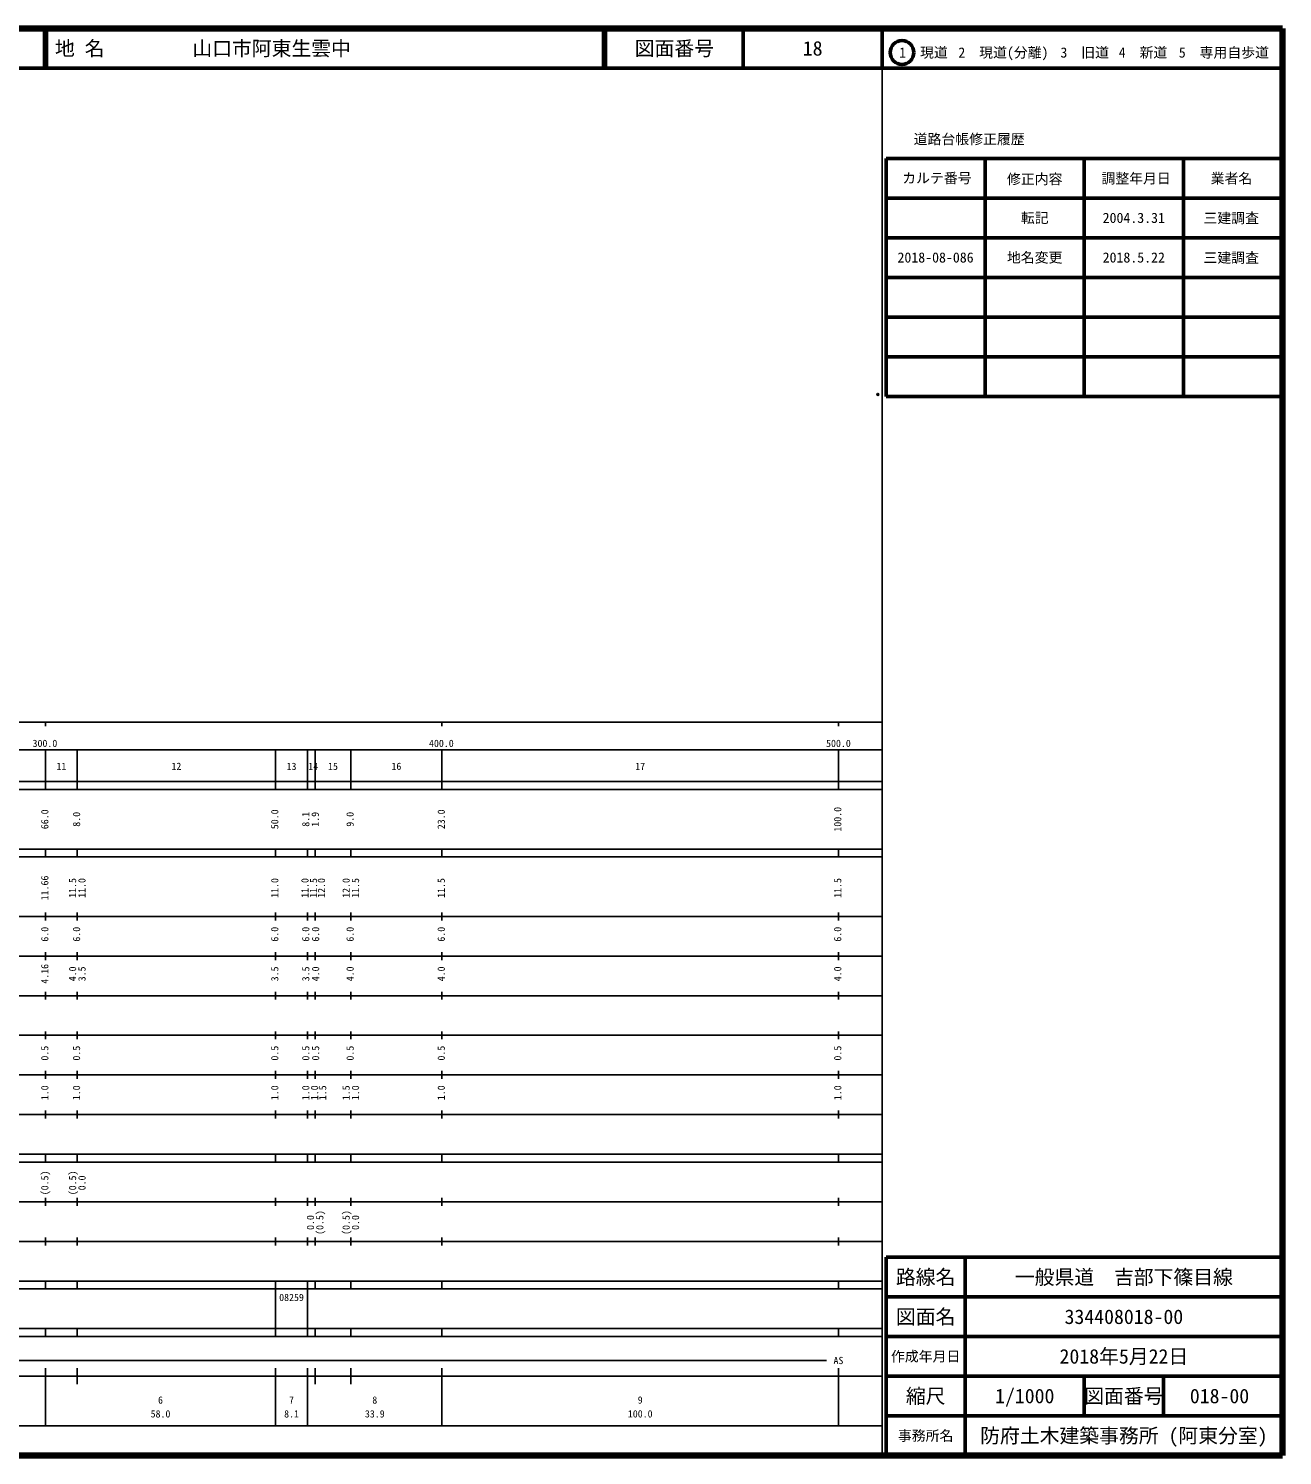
# Model space of a CAD drawing. Units: millimetres on the paper. Extents: x 40 to 680, y 20 to 380.
# Drawn here: x 363.7 to 680, y 20 to 380 of the extents above; entities that cross this region are included whole.
import ezdxf
from ezdxf.enums import TextEntityAlignment as Align

# ---------------------------------------------------------------- set-up
doc = ezdxf.new("R2010")
doc.units = ezdxf.units.MM
doc.header["$PDMODE"] = 32
doc.header["$PDSIZE"] = 0.5
doc.layers.add('M-OTRS', color=6, linetype='Continuous')
doc.layers.add('M-TTL-TXT', color=7, linetype='Continuous')
for name, color, linetype, lineweight in [('M-TTL', 2, 'Continuous', 140), ('M-TTL-BAND', 7, 'Continuous', 25), ('M-TTL-FRAM', 2, 'Continuous', 50), ('M-TTL-LINE', 7, 'Continuous', 50)]:
    doc.layers.add(name, color=color, linetype=linetype, lineweight=lineweight)
doc.styles.add('ＭＳ ゴシック', font='')
doc.styles.get('ＭＳ ゴシック').set_extended_font_data('MS Gothic')

msp = doc.modelspace()

# ---------------------------------------------------------------- linework, layer by layer
at = {"layer": 'M-OTRS'}
msp.add_point((577.952, 287.699), dxfattribs=at)
at = {"layer": 'M-TTL'}
for p, q in [((680, 380), (40, 380)), ((680, 20), (680, 380)), ((40, 20), (680, 20))]:
    msp.add_line(p, q, dxfattribs=at)
at = {"layer": 'M-TTL-BAND'}
for p, q in [((579, 20), (579, 370)), ((40, 205), (579, 205)), ((368, 205), (368, 204)), ((468, 205), (468, 204)), ((568, 205), (568, 204)), ((68, 198), (579, 198)), ((368, 188), (368, 198)), ((376, 188), (376, 198)), ((426, 188), (426, 198)), ((434.1, 188), (434.1, 198)), ((436, 188), (436, 198)), ((445, 188), (445, 198)), ((468, 188), (468, 198)), ((568, 188), (568, 198)), ((40, 190), (579, 190)), ((40, 188), (579, 188)), ((40, 173), (579, 173)), ((368, 171), (368, 173)), ((376, 171), (376, 173)), ((426, 171), (426, 173)), ((434.1, 171), (434.1, 173)), ((436, 171), (436, 173)), ((445, 171), (445, 173)), ((468, 171), (468, 173)), ((568, 171), (568, 173)), ((40, 171), (579, 171)), ((40, 156), (579, 156)), ((368, 155), (368, 157)), ((376, 155), (376, 157)), ((426, 155), (426, 157)), ((434.1, 155), (434.1, 157)), ((436, 155), (436, 157)), ((445, 155), (445, 157)), ((468, 155), (468, 157)), ((568, 155), (568, 157)), ((46, 146), (579, 146)), ((368, 145), (368, 147)), ((376, 145), (376, 147)), ((426, 145), (426, 147)), ((434.1, 145), (434.1, 147)), ((436, 145), (436, 147)), ((445, 145), (445, 147)), ((468, 145), (468, 147)), ((568, 145), (568, 147)), ((368, 135), (368, 137)), ((376, 135), (376, 137)), ((426, 135), (426, 137)), ((434.1, 135), (434.1, 137)), ((436, 135), (436, 137)), ((445, 135), (445, 137)), ((468, 135), (468, 137)), ((568, 135), (568, 137)), ((52, 136), (579, 136)), ((46, 126), (579, 126)), ((368, 125), (368, 127)), ((376, 125), (376, 127)), ((426, 125), (426, 127)), ((434.1, 125), (434.1, 127)), ((436, 125), (436, 127)), ((445, 125), (445, 127)), ((468, 125), (468, 127)), ((568, 125), (568, 127)), ((52, 116), (579, 116)), ((368, 115), (368, 117)), ((376, 115), (376, 117)), ((426, 115), (426, 117)), ((434.1, 115), (434.1, 117)), ((436, 115), (436, 117)), ((445, 115), (445, 117)), ((468, 115), (468, 117)), ((568, 115), (568, 117)), ((46, 106), (579, 106)), ((368, 105), (368, 107)), ((376, 105), (376, 107)), ((426, 105), (426, 107)), ((434.1, 105), (434.1, 107)), ((436, 105), (436, 107)), ((445, 105), (445, 107)), ((468, 105), (468, 107)), ((568, 105), (568, 107)), ((40, 96), (579, 96)), ((40, 94), (579, 94)), ((368, 94), (368, 96)), ((376, 94), (376, 96)), ((426, 94), (426, 96)), ((434.1, 94), (434.1, 96)), ((436, 94), (436, 96)), ((445, 94), (445, 96)), ((468, 94), (468, 96)), ((568, 94), (568, 96)), ((49, 84), (579, 84)), ((368, 83), (368, 85)), ((376, 83), (376, 85)), ((426, 83), (426, 85)), ((434.1, 83), (434.1, 85)), ((436, 83), (436, 85)), ((445, 83), (445, 85)), ((468, 83), (468, 85)), ((568, 83), (568, 85)), ((40, 74), (579, 74)), ((368, 73), (368, 75)), ((376, 73), (376, 75)), ((426, 73), (426, 75)), ((434.1, 73), (434.1, 75)), ((436, 73), (436, 75)), ((445, 73), (445, 75)), ((468, 73), (468, 75)), ((568, 73), (568, 75)), ((40, 64), (579, 64)), ((40, 62), (579, 62)), ((368, 62), (368, 64)), ((376, 62), (376, 64)), ((426, 62), (426, 64)), ((426, 52), (426, 62)), ((434.1, 62), (434.1, 64)), ((434.1, 52), (434.1, 62)), ((436, 62), (436, 64)), ((445, 62), (445, 64)), ((468, 62), (468, 64)), ((568, 62), (568, 64)), ((40, 52), (579, 52)), ((368, 50), (368, 52)), ((376, 50), (376, 52)), ((426, 50), (426, 52)), ((434.1, 50), (434.1, 52)), ((436, 50), (436, 52)), ((445, 50), (445, 52)), ((468, 50), (468, 52)), ((568, 50), (568, 52)), ((40, 50), (579, 50)), ((71, 44), (565, 44)), ((40, 40), (579, 40)), ((368, 27.5), (368, 42)), ((376, 38), (376, 42)), ((426, 27.5), (426, 42)), ((434.1, 27.5), (434.1, 42)), ((436, 38), (436, 42)), ((445, 38), (445, 42)), ((468, 27.5), (468, 42)), ((568, 27.5), (568, 42)), ((68, 27.5), (579, 27.5))]:
    msp.add_line(p, q, dxfattribs=at)
at = {"layer": 'M-TTL-FRAM'}
for p, q in [((580, 347.197), (580, 287.197)), ((580, 347.197), (680, 347.197)), ((580, 287.197), (680, 287.197)), ((680, 70), (580, 70)), ((580, 70), (580, 20))]:
    msp.add_line(p, q, dxfattribs=at)
at = {"layer": 'M-TTL-LINE'}
for p, q in [((367.75, 380), (367.75, 370)), ((368.25, 380), (368.25, 370)), ((508.747, 380), (508.747, 370)), ((509.247, 380), (509.247, 370)), ((543.997, 380), (543.997, 370)), ((579, 380), (579, 370)), ((40, 370), (680, 370)), ((605, 347.197), (605, 287.197)), ((630, 347.197), (630, 287.197)), ((655, 347.197), (655, 287.197)), ((580, 337.197), (680, 337.197)), ((580, 327.197), (680, 327.197)), ((580, 317.197), (680, 317.197)), ((580, 307.197), (680, 307.197)), ((580, 297.197), (680, 297.197)), ((600, 70), (600, 20)), ((680, 60), (580, 60)), ((680, 50), (580, 50)), ((680, 40), (580, 40)), ((630, 40), (630, 30)), ((650, 40), (650, 30)), ((680, 30), (580, 30))]:
    msp.add_line(p, q, dxfattribs=at)
msp.add_circle((584.031, 373.958), 3, dxfattribs=at)

# ---------------------------------------------------------------- texts
at = {"layer": 'M-TTL-BAND', "style": 'ＭＳ ゴシック'}
for s, p in [('300.0', (367.844, 198.195)), ('400.0', (467.844, 198.195)), ('500.0', (568, 198.195)), ('11', (372, 192.405)), ('12', (401, 192.405)), ('13', (430.05, 192.405)), ('14', (435.529, 192.405)), ('15', (440.5, 192.405)), ('16', (456.5, 192.405)), ('17', (518, 192.405)), ('AS', (568, 42.5)), ('6', (397, 32.523)), ('7', (430.05, 32.523)), ('8', (451.05, 32.523)), ('9', (518, 32.523)), ('58.0', (397, 29.033)), ('8.1', (430.05, 29.033)), ('33.9', (451.05, 29.033)), ('100.0', (518, 29.033))]:
    msp.add_text(s, height=1.833, dxfattribs=at).set_placement(p, align=Align.BOTTOM_CENTER)
for s, p in [('66.0', (369.271, 180.5)), ('8.0', (377.271, 180.5)), ('50.0', (427.271, 180.5)), ('8.1', (435.087, 180.5)), ('1.9', (437.483, 180.5)), ('9.0', (446.271, 180.5)), ('23.0', (469.271, 180.5)), ('100.0', (569.271, 180.5)), ('11.66', (369.271, 163.174)), ('11.5', (376.271, 163.174)), ('11.0', (378.641, 163.174)), ('11.0', (427.271, 163.174)), ('11.0', (434.89, 163.174)), ('11.5', (437.05, 163.174)), ('12.0', (439.049, 163.174)), ('12.0', (445.271, 163.174)), ('11.5', (447.641, 163.174)), ('11.5', (469.271, 163.174)), ('11.5', (569.271, 163.174)), ('6.0', (369.271, 151.5)), ('6.0', (377.271, 151.5)), ('6.0', (427.271, 151.5)), ('6.0', (435.087, 151.5)), ('6.0', (437.573, 151.5)), ('6.0', (446.271, 151.5)), ('6.0', (469.271, 151.5)), ('6.0', (569.271, 151.5)), ('4.16', (369.271, 141.5)), ('4.0', (376.271, 141.5)), ('3.5', (378.641, 141.5)), ('3.5', (427.271, 141.5)), ('3.5', (435.087, 141.5)), ('4.0', (437.573, 141.5)), ('4.0', (446.271, 141.5)), ('4.0', (469.271, 141.5)), ('4.0', (569.271, 141.5)), ('0.5', (369.271, 121.5)), ('0.5', (377.271, 121.5)), ('0.5', (427.271, 121.5)), ('0.5', (435.087, 121.5)), ('0.5', (437.573, 121.5)), ('0.5', (446.271, 121.5)), ('0.5', (469.271, 121.5)), ('0.5', (569.271, 121.5)), ('1.0', (369.271, 111.5)), ('1.0', (377.271, 111.5)), ('1.0', (427.271, 111.5)), ('1.0', (435.087, 111.5)), ('1.0', (437.32, 111.5)), ('1.5', (439.353, 111.5)), ('1.5', (445.271, 111.5)), ('1.0', (447.641, 111.5)), ('1.0', (469.271, 111.5)), ('1.0', (569.271, 111.5)), ('(0.5)', (369.271, 88.764)), ('(0.5)', (376.271, 88.764)), ('0.0', (378.641, 88.764)), ('0.0', (436.271, 78.764)), ('(0.5)', (438.641, 78.764)), ('(0.5)', (445.271, 78.764)), ('0.0', (447.641, 78.764))]:
    msp.add_text(s, height=1.833, rotation=90, dxfattribs=at).set_placement(p, align=Align.BOTTOM_CENTER)
msp.add_text('08259', height=1.833, dxfattribs=at).set_placement((426.925, 58.405), align=Align.BOTTOM_LEFT)
at = {"layer": 'M-TTL-TXT', "style": 'ＭＳ ゴシック'}
for s, p in [('地 名', (370.38, 375)), ('山口市阿東生雲中', (405.024, 375))]:
    msp.add_text(s, height=3.666, dxfattribs=at).set_placement(p, align=Align.MIDDLE_LEFT)
for s, height, p in [('図面番号', 3.666, (526.622, 375)), ('18', 3.666, (561.497, 375)), ('1\u3000現道', 2.566, (589.448, 373.958)), ('2\u3000現道(分離)', 2.566, (609.619, 373.958)), ('3\u3000旧道', 2.566, (630.121, 373.958)), ('4\u3000新道', 2.566, (644.824, 373.958)), ('5\u3000専用自歩道', 2.566, (665.228, 373.958)), ('道路台帳修正履歴', 2.566, (600.968, 352.113)), ('カルテ番号', 2.566, (592.839, 342.277)), ('修正内容', 2.566, (617.509, 342.023)), ('調整年月日', 2.566, (643.089, 342.197)), ('業者名', 2.566, (667.134, 342.197)), ('転記', 2.566, (617.5, 332.245)), ('2004.3.31', 2.566, (642.5, 332.245)), ('三建調査', 2.566, (667.077, 332.189)), ('2018-08-086', 2.566, (592.5, 322.245)), ('地名変更', 2.566, (617.5, 322.245)), ('2018.5.22', 2.566, (642.5, 322.245)), ('三建調査', 2.566, (667.077, 322.189)), ('路線名', 3.666, (590, 65)), ('路線名', 3.666, (590, 65)), ('一般県道\u3000吉部下篠目線', 3.666, (640, 65)), ('図面名', 3.666, (590, 55)), ('図面名', 3.666, (590, 55)), ('334408018-00', 3.666, (640, 55)), ('2018年5月22日', 3.666, (640, 45)), ('作成年月日', 2.566, (590, 45)), ('作成年月日', 2.566, (590, 45)), ('縮尺', 3.666, (590, 35)), ('縮尺', 3.666, (590, 35)), ('1/1000', 3.666, (615, 35)), ('図面番号', 3.666, (640, 35)), ('図面番号', 3.666, (640, 35)), ('018-00', 3.666, (664.125, 35)), ('事務所名', 2.566, (590, 25)), ('事務所名', 2.566, (590, 25)), ('防府土木建築事務所 (阿東分室)', 3.666, (640, 25))]:
    msp.add_text(s, height=height, dxfattribs=at).set_placement(p, align=Align.MIDDLE_CENTER)

doc.saveas('drawing.dxf')
